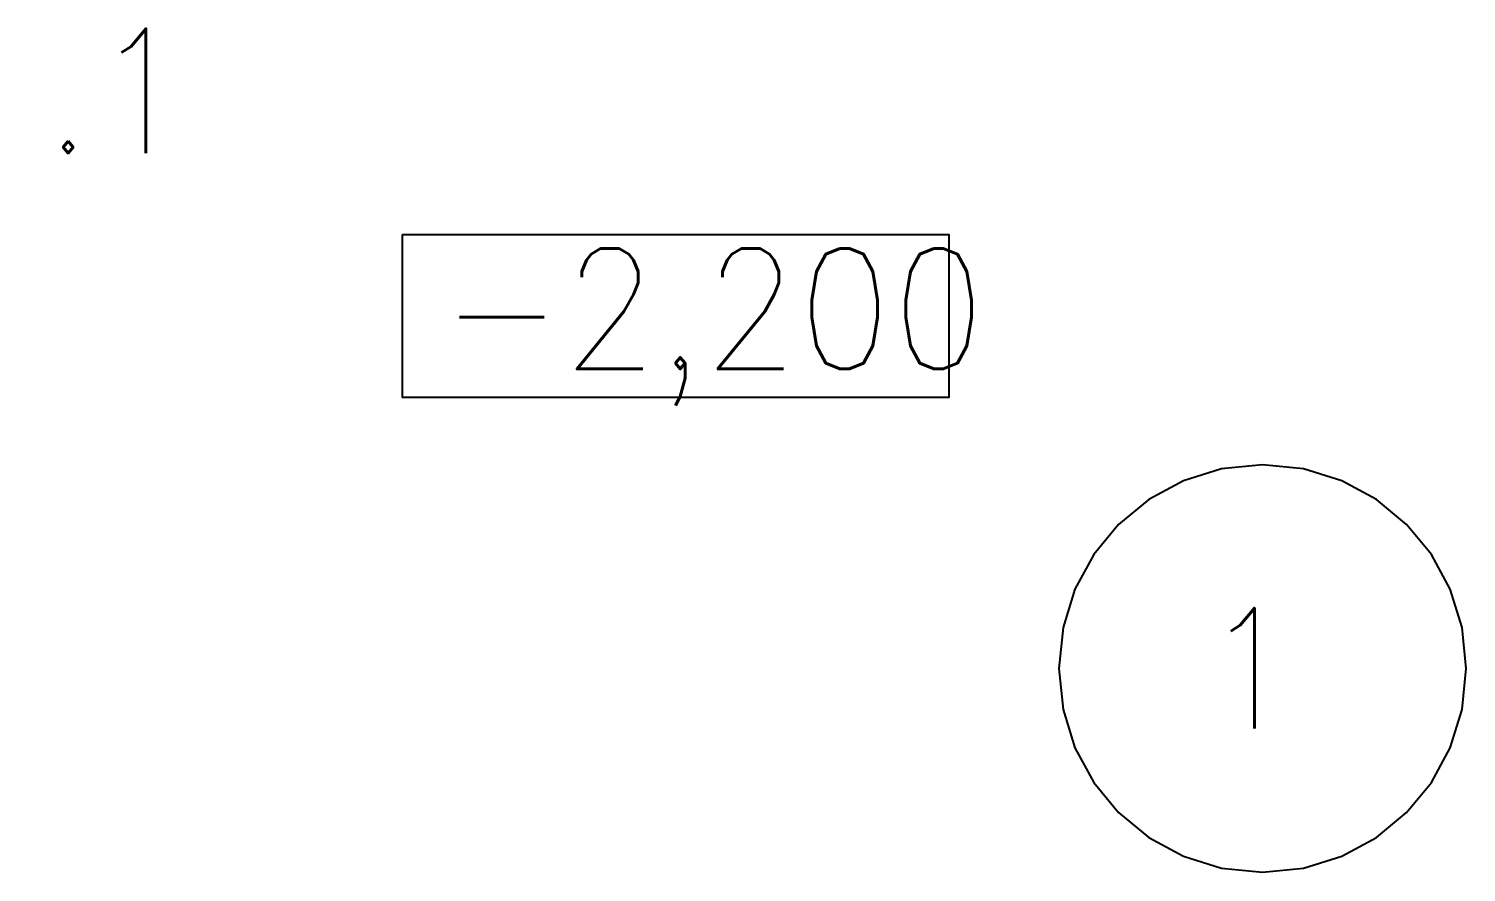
# Model space of a CAD drawing. Header units: millimetres. Extents: x 0 to 420, y 0 to 297.
# Drawn here: x 196.55 to 209.25, y 171.62 to 179.07 of the extents above; entities that cross this region are included whole.
import ezdxf

# ---------------------------------------------------------------- set-up
doc = ezdxf.new("R2010")
doc.units = ezdxf.units.MM
doc.layers.get('0').update_dxf_attribs({"linetype": 'CONTINUOUS'})
doc.styles.get("Standard").update_dxf_attribs({"font": 'STANDARD'})

msp = doc.modelspace()

# ---------------------------------------------------------------- linework, layer by layer
at = {"color": 0, "true_color": 0x000007}
msp.add_lwpolyline([(199.855667, 177.249667), (204.681667, 177.249667), (204.681667, 175.810333), (199.855667, 175.810333)], close=True, dxfattribs=at)
for points in [[(209.253667, 173.4185), (209.217114, 173.781094), (209.112279, 174.118815), (208.946396, 174.424429), (208.726701, 174.690701), (208.460429, 174.910396), (208.154815, 175.076279), (207.817094, 175.181114), (207.4545, 175.217667), (207.091906, 175.181114), (206.754185, 175.076279), (206.448571, 174.910396), (206.182299, 174.690701), (205.962604, 174.424429), (205.796721, 174.118815), (205.691886, 173.781094), (205.655333, 173.4185)], [(205.655333, 173.4185), (205.691886, 173.055906), (205.796721, 172.718185), (205.962604, 172.412571), (206.182299, 172.146299), (206.448571, 171.926604), (206.754185, 171.760721), (207.091906, 171.655886), (207.4545, 171.619333), (207.817094, 171.655886), (208.154815, 171.760721), (208.460429, 171.926604), (208.726701, 172.146299), (208.946396, 172.412571), (209.112279, 172.718185), (209.217114, 173.055906), (209.253667, 173.4185)]]:
    msp.add_lwpolyline(points, dxfattribs=at)

# ---------------------------------------------------------------- texts
at = {"color": 0, "true_color": 0x000007, "attachment_point": 1}
for s, insert, char_height, width in [('BIAD1.1', (192.912997, 179.067763), 1.098428, 4.63780689), ('-2,200', (200.194326, 177.126813), 1.062478, 4.19088554), ('1', (206.925337, 173.951813), 1.062478, 0.23610622)]:
    msp.add_mtext(s, dxfattribs=dict(at, insert=insert, char_height=char_height, width=width))

doc.saveas('drawing.dxf')
